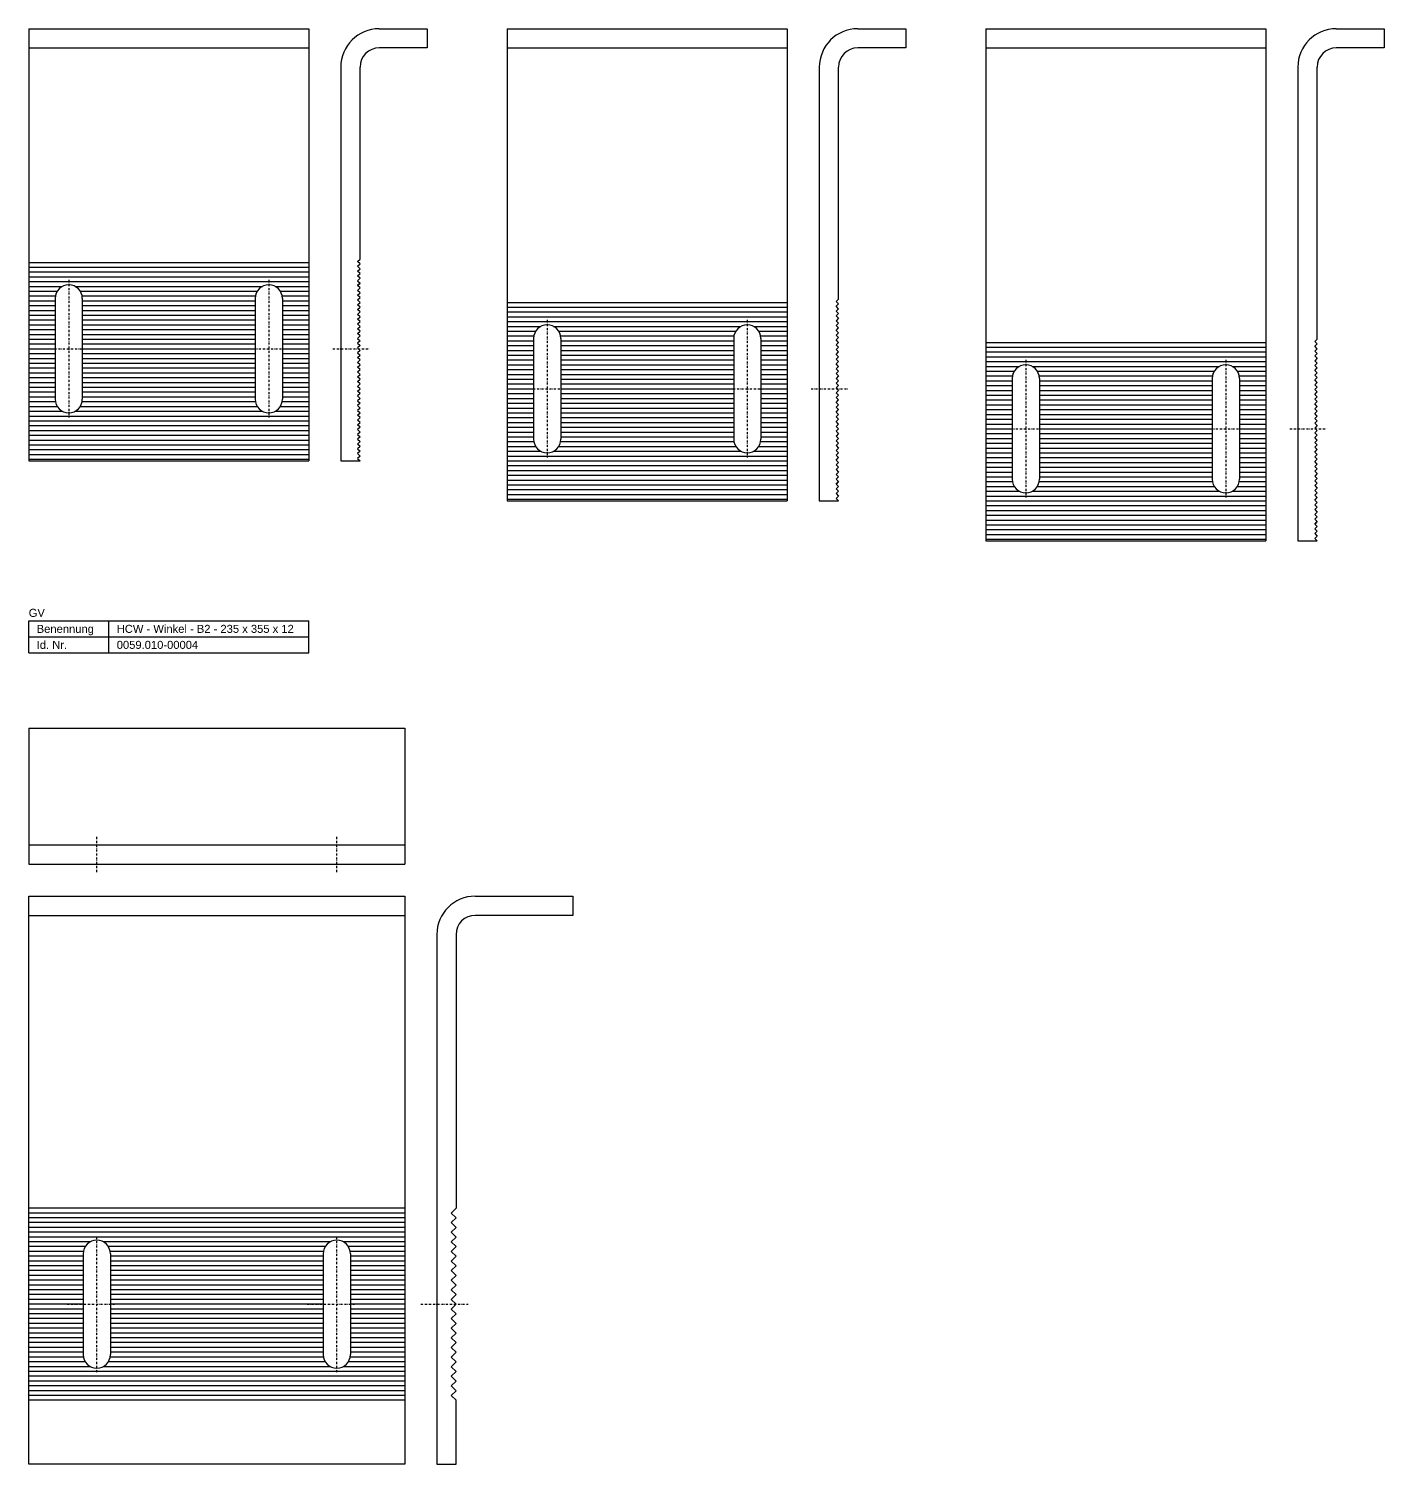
# Model space of a CAD drawing. Header units: millimetres. Extents: x 3 to 850, y -1232 to 271.
# Drawn here: x 3 to 850, y -1232 to -335 of the extents above; entities that cross this region are included whole.
import ezdxf

# ---------------------------------------------------------------- set-up
doc = ezdxf.new("R2010")
doc.units = ezdxf.units.MM
doc.header["$LTSCALE"] = 5
doc.linetypes.add('STRICHPUNKT2', pattern=[0.5, 0.25, -0.125, 0, -0.125])
doc.layers.add('HALFEN', color=2, linetype='CONTINUOUS')
doc.styles.add('ARIAL50', font='ARIAL.TTF', dxfattribs={"height": 5})

msp = doc.modelspace()

# ---------------------------------------------------------------- linework, layer by layer
at = {"layer": 'HALFEN'}
for p, q in [((3.38, -334.8), (178.38, -334.8)), ((3.38, -334.8), (3.38, -604.8)), ((178.38, -334.8), (178.38, -604.8)), ((222.38, -334.8), (252.38, -334.8)), ((252.38, -334.8), (252.38, -346.8)), ((302.38, -334.8), (477.38, -334.8)), ((302.38, -334.8), (302.38, -629.8)), ((477.38, -334.8), (477.38, -629.8)), ((521.38, -334.8), (551.38, -334.8)), ((551.38, -334.8), (551.38, -346.8)), ((601.38, -334.8), (776.38, -334.8)), ((601.38, -334.8), (601.38, -654.8)), ((776.38, -334.8), (776.38, -654.8)), ((820.38, -334.8), (850.38, -334.8)), ((850.38, -334.8), (850.38, -346.8)), ((3.38, -346.8), (178.38, -346.8)), ((252.38, -346.8), (222.38, -346.8)), ((302.38, -346.8), (477.38, -346.8)), ((551.38, -346.8), (521.38, -346.8)), ((601.38, -346.8), (776.38, -346.8)), ((850.38, -346.8), (820.38, -346.8)), ((198.38, -358.8), (198.38, -604.8)), ((210.38, -478.76), (210.38, -358.8)), ((497.38, -358.8), (497.38, -629.8)), ((509.38, -503.76), (509.38, -358.8)), ((796.38, -358.8), (796.38, -654.8)), ((808.38, -528.76), (808.38, -358.8)), ((208.88, -480.26), (210.38, -478.76)), ((210.38, -481.76), (208.88, -480.26)), ((208.88, -483.26), (210.38, -481.76)), ((210.38, -484.76), (208.88, -483.26)), ((208.88, -486.26), (210.38, -484.76)), ((210.38, -487.76), (208.88, -486.26)), ((208.88, -489.26), (210.38, -487.76)), ((210.38, -490.76), (208.88, -489.26)), ((210.38, -490.76), (208.88, -492.26)), ((208.88, -492.26), (210.38, -493.8)), ((208.88, -495.3), (210.38, -493.8)), ((210.38, -493.8), (208.88, -495.26)), ((210.38, -496.8), (208.88, -495.3)), ((208.88, -498.3), (210.38, -496.8)), ((210.38, -499.8), (208.88, -498.3)), ((208.88, -501.3), (210.38, -499.8)), ((210.38, -502.8), (208.88, -501.3)), ((19.88, -503.3), (19.88, -566.3)), ((36.88, -503.3), (36.88, -566.3)), ((144.88, -503.3), (144.88, -566.3)), ((161.88, -503.3), (161.88, -566.3)), ((208.88, -504.3), (210.38, -502.8)), ((210.38, -505.8), (208.88, -504.3)), ((208.88, -507.3), (210.38, -505.8)), ((210.38, -508.8), (208.88, -507.3)), ((208.88, -510.3), (210.38, -508.8)), ((210.38, -511.8), (208.88, -510.3)), ((507.88, -505.26), (509.38, -503.76)), ((509.38, -506.76), (507.88, -505.26)), ((507.88, -508.26), (509.38, -506.76)), ((509.38, -509.76), (507.88, -508.26)), ((507.88, -511.26), (509.38, -509.76)), ((509.38, -512.76), (507.88, -511.26)), ((208.88, -513.3), (210.38, -511.8)), ((210.38, -514.8), (208.88, -513.3)), ((208.88, -516.3), (210.38, -514.8)), ((210.38, -517.8), (208.88, -516.3)), ((208.88, -519.3), (210.38, -517.8)), ((210.38, -520.8), (208.88, -519.3)), ((507.88, -514.26), (509.38, -512.76)), ((509.38, -515.76), (507.88, -514.26)), ((509.38, -515.76), (507.88, -517.26)), ((507.88, -517.26), (509.38, -518.8)), ((507.88, -520.3), (509.38, -518.8)), ((509.38, -518.8), (507.88, -520.26)), ((208.88, -522.3), (210.38, -520.8)), ((210.38, -523.8), (208.88, -522.3)), ((208.88, -525.3), (210.38, -523.8)), ((210.38, -526.8), (208.88, -525.3)), ((210.38, -526.8), (208.88, -528.3)), ((208.88, -528.3), (210.38, -529.84)), ((318.88, -528.3), (318.88, -591.3)), ((335.88, -528.3), (335.88, -591.3)), ((443.88, -528.3), (443.88, -591.3)), ((460.88, -528.3), (460.88, -591.3)), ((509.38, -521.8), (507.88, -520.3)), ((507.88, -523.3), (509.38, -521.8)), ((509.38, -524.8), (507.88, -523.3)), ((507.88, -526.3), (509.38, -524.8)), ((509.38, -527.8), (507.88, -526.3)), ((507.88, -529.3), (509.38, -527.8)), ((806.88, -530.26), (808.38, -528.76)), ((210.38, -529.84), (208.88, -531.3)), ((208.88, -531.3), (210.38, -532.8)), ((210.38, -532.8), (208.88, -534.3)), ((208.88, -534.3), (210.38, -535.8)), ((210.38, -535.8), (208.88, -537.3)), ((208.88, -537.3), (210.38, -538.8)), ((509.38, -530.8), (507.88, -529.3)), ((507.88, -532.3), (509.38, -530.8)), ((509.38, -533.8), (507.88, -532.3)), ((507.88, -535.3), (509.38, -533.8)), ((509.38, -536.8), (507.88, -535.3)), ((507.88, -538.3), (509.38, -536.8)), ((808.38, -531.76), (806.88, -530.26)), ((806.88, -533.26), (808.38, -531.76)), ((808.38, -534.76), (806.88, -533.26)), ((806.88, -536.26), (808.38, -534.76)), ((808.38, -537.76), (806.88, -536.26)), ((806.88, -539.26), (808.38, -537.76)), ((208.88, -540.3), (210.38, -538.8)), ((210.38, -541.8), (208.88, -540.3)), ((208.88, -543.3), (210.38, -541.8)), ((210.38, -544.8), (208.88, -543.3)), ((208.88, -546.3), (210.38, -544.8)), ((210.38, -547.8), (208.88, -546.3)), ((509.38, -539.8), (507.88, -538.3)), ((507.88, -541.3), (509.38, -539.8)), ((509.38, -542.8), (507.88, -541.3)), ((507.88, -544.3), (509.38, -542.8)), ((509.38, -545.8), (507.88, -544.3)), ((507.88, -547.3), (509.38, -545.8)), ((808.38, -540.76), (806.88, -539.26)), ((808.38, -540.76), (806.88, -542.26)), ((806.88, -542.26), (808.38, -543.8)), ((806.88, -545.3), (808.38, -543.8)), ((808.38, -543.8), (806.88, -545.26)), ((808.38, -546.8), (806.88, -545.3)), ((806.88, -548.3), (808.38, -546.8)), ((208.88, -549.3), (210.38, -547.8)), ((210.38, -550.8), (208.88, -549.3)), ((208.88, -552.3), (210.38, -550.8)), ((210.38, -553.8), (208.88, -552.3)), ((208.88, -555.3), (210.38, -553.8)), ((210.38, -556.8), (208.88, -555.3)), ((509.38, -548.8), (507.88, -547.3)), ((507.88, -550.3), (509.38, -548.8)), ((509.38, -551.8), (507.88, -550.3)), ((509.38, -551.8), (507.88, -553.3)), ((507.88, -553.3), (509.38, -554.84)), ((509.38, -554.84), (507.88, -556.3)), ((617.88, -553.3), (617.88, -616.3)), ((634.88, -553.3), (634.88, -616.3)), ((742.88, -553.3), (742.88, -616.3)), ((759.88, -553.3), (759.88, -616.3)), ((808.38, -549.8), (806.88, -548.3)), ((806.88, -551.3), (808.38, -549.8)), ((808.38, -552.8), (806.88, -551.3)), ((806.88, -554.3), (808.38, -552.8)), ((808.38, -555.8), (806.88, -554.3)), ((806.88, -557.3), (808.38, -555.8)), ((208.88, -558.3), (210.38, -556.8)), ((210.38, -559.8), (208.88, -558.3)), ((208.88, -561.3), (210.38, -559.8)), ((210.38, -562.8), (208.88, -561.3)), ((210.38, -562.8), (208.88, -564.3)), ((208.88, -564.3), (210.38, -565.84)), ((507.88, -556.3), (509.38, -557.8)), ((509.38, -557.8), (507.88, -559.3)), ((507.88, -559.3), (509.38, -560.8)), ((509.38, -560.8), (507.88, -562.3)), ((507.88, -562.3), (509.38, -563.8)), ((507.88, -565.3), (509.38, -563.8)), ((808.38, -558.8), (806.88, -557.3)), ((806.88, -560.3), (808.38, -558.8)), ((808.38, -561.8), (806.88, -560.3)), ((806.88, -563.3), (808.38, -561.8)), ((808.38, -564.8), (806.88, -563.3)), ((806.88, -566.3), (808.38, -564.8)), ((210.38, -565.84), (208.88, -567.3)), ((208.88, -567.3), (210.38, -568.8)), ((210.38, -568.8), (208.88, -570.3)), ((208.88, -570.3), (210.38, -571.8)), ((210.38, -571.8), (208.88, -573.3)), ((208.88, -573.3), (210.38, -574.8)), ((509.38, -566.8), (507.88, -565.3)), ((507.88, -568.3), (509.38, -566.8)), ((509.38, -569.8), (507.88, -568.3)), ((507.88, -571.3), (509.38, -569.8)), ((509.38, -572.8), (507.88, -571.3)), ((507.88, -574.3), (509.38, -572.8)), ((808.38, -567.8), (806.88, -566.3)), ((806.88, -569.3), (808.38, -567.8)), ((808.38, -570.8), (806.88, -569.3)), ((806.88, -572.3), (808.38, -570.8)), ((808.38, -573.8), (806.88, -572.3)), ((806.88, -575.3), (808.38, -573.8)), ((208.88, -576.3), (210.38, -574.8)), ((210.38, -577.8), (208.88, -576.3)), ((208.88, -579.3), (210.38, -577.8)), ((210.38, -580.8), (208.88, -579.3)), ((208.88, -582.3), (210.38, -580.8)), ((210.38, -583.8), (208.88, -582.3)), ((509.38, -575.8), (507.88, -574.3)), ((507.88, -577.3), (509.38, -575.8)), ((509.38, -578.8), (507.88, -577.3)), ((507.88, -580.3), (509.38, -578.8)), ((509.38, -581.8), (507.88, -580.3)), ((507.88, -583.3), (509.38, -581.8)), ((808.38, -576.8), (806.88, -575.3)), ((808.38, -576.8), (806.88, -578.3)), ((806.88, -578.3), (808.38, -579.84)), ((808.38, -579.84), (806.88, -581.3)), ((806.88, -581.3), (808.38, -582.8)), ((808.38, -582.8), (806.88, -584.3)), ((210.38, -583.8), (208.88, -585.3)), ((208.88, -585.3), (210.38, -586.84)), ((210.38, -586.84), (208.88, -588.3)), ((208.88, -588.3), (210.38, -589.8)), ((210.38, -589.8), (208.88, -591.3)), ((208.88, -591.3), (210.38, -592.8)), ((509.38, -584.8), (507.88, -583.3)), ((507.88, -586.3), (509.38, -584.8)), ((509.38, -587.8), (507.88, -586.3)), ((509.38, -587.8), (507.88, -589.3)), ((507.88, -589.3), (509.38, -590.84)), ((509.38, -590.84), (507.88, -592.3)), ((806.88, -584.3), (808.38, -585.8)), ((808.38, -585.8), (806.88, -587.3)), ((806.88, -587.3), (808.38, -588.8)), ((806.88, -590.3), (808.38, -588.8)), ((808.38, -591.8), (806.88, -590.3)), ((806.88, -593.3), (808.38, -591.8)), ((210.38, -592.8), (208.88, -594.3)), ((208.88, -594.3), (210.38, -592.8)), ((210.38, -595.8), (208.88, -594.3)), ((210.38, -595.8), (208.88, -597.3)), ((208.88, -597.3), (210.38, -598.84)), ((210.38, -598.84), (208.88, -600.3)), ((208.88, -600.3), (210.38, -601.8)), ((507.88, -592.3), (509.38, -593.8)), ((509.38, -593.8), (507.88, -595.3)), ((507.88, -595.3), (509.38, -596.8)), ((509.38, -596.8), (507.88, -598.3)), ((507.88, -598.3), (509.38, -599.8)), ((507.88, -601.3), (509.38, -599.8)), ((808.38, -594.8), (806.88, -593.3)), ((806.88, -596.3), (808.38, -594.8)), ((808.38, -597.8), (806.88, -596.3)), ((806.88, -599.3), (808.38, -597.8)), ((808.38, -600.8), (806.88, -599.3)), ((806.88, -602.3), (808.38, -600.8)), ((3.38, -604.8), (178.38, -604.8)), ((198.38, -604.8), (210.38, -604.8)), ((210.38, -601.8), (208.88, -603.3)), ((208.88, -603.3), (210.38, -604.8)), ((509.38, -602.8), (507.88, -601.3)), ((507.88, -604.3), (509.38, -602.8)), ((509.38, -605.8), (507.88, -604.3)), ((507.88, -607.3), (509.38, -605.8)), ((509.38, -608.8), (507.88, -607.3)), ((509.38, -608.8), (507.88, -610.3)), ((808.38, -603.8), (806.88, -602.3)), ((806.88, -605.3), (808.38, -603.8)), ((808.38, -606.8), (806.88, -605.3)), ((806.88, -608.3), (808.38, -606.8)), ((808.38, -609.8), (806.88, -608.3)), ((806.88, -611.3), (808.38, -609.8)), ((507.88, -610.3), (509.38, -611.84)), ((509.38, -611.84), (507.88, -613.3)), ((507.88, -613.3), (509.38, -614.8)), ((509.38, -614.8), (507.88, -616.3)), ((507.88, -616.3), (509.38, -617.8)), ((509.38, -617.8), (507.88, -619.3)), ((507.88, -619.3), (509.38, -617.8)), ((808.38, -612.8), (806.88, -611.3)), ((808.38, -612.8), (806.88, -614.3)), ((806.88, -614.3), (808.38, -615.84)), ((808.38, -615.84), (806.88, -617.3)), ((806.88, -617.3), (808.38, -618.8)), ((808.38, -618.8), (806.88, -620.3)), ((509.38, -620.8), (507.88, -619.3)), ((509.38, -620.8), (507.88, -622.3)), ((507.88, -622.3), (509.38, -623.84)), ((509.38, -623.84), (507.88, -625.3)), ((507.88, -625.3), (509.38, -626.8)), ((509.38, -626.8), (507.88, -628.3)), ((806.88, -620.3), (808.38, -621.8)), ((808.38, -621.8), (806.88, -623.3)), ((806.88, -623.3), (808.38, -624.8)), ((806.88, -626.3), (808.38, -624.8)), ((808.38, -627.8), (806.88, -626.3)), ((806.88, -629.3), (808.38, -627.8)), ((302.38, -629.8), (477.38, -629.8)), ((497.38, -629.8), (509.38, -629.8)), ((507.88, -628.3), (509.38, -629.8)), ((808.38, -630.8), (806.88, -629.3)), ((806.88, -632.3), (808.38, -630.8)), ((808.38, -633.8), (806.88, -632.3)), ((808.38, -633.8), (806.88, -635.3)), ((806.88, -635.3), (808.38, -636.84)), ((808.38, -636.84), (806.88, -638.3)), ((806.88, -638.3), (808.38, -639.8)), ((808.38, -639.8), (806.88, -641.3)), ((806.88, -641.3), (808.38, -642.8)), ((808.38, -642.8), (806.88, -644.3)), ((806.88, -644.3), (808.38, -642.8)), ((808.38, -645.8), (806.88, -644.3)), ((808.38, -645.8), (806.88, -647.3)), ((601.38, -654.8), (776.38, -654.8)), ((796.38, -654.8), (808.38, -654.8)), ((806.88, -647.3), (808.38, -648.84)), ((808.38, -648.84), (806.88, -650.3)), ((806.88, -650.3), (808.38, -651.8)), ((808.38, -651.8), (806.88, -653.3)), ((806.88, -653.3), (808.38, -654.8)), ((3.38, -704.8), (178.38, -704.8)), ((3.38, -724.8), (3.38, -704.8)), ((53.38, -724.8), (53.38, -704.8)), ((178.38, -724.8), (178.38, -704.8)), ((3.38, -714.8), (178.38, -714.8)), ((3.38, -724.8), (178.38, -724.8)), ((3.38, -771.82), (238.38, -771.82)), ((3.38, -771.82), (3.38, -856.82)), ((238.38, -771.82), (238.38, -856.82)), ((3.38, -844.82), (238.38, -844.82)), ((3.38, -856.82), (238.38, -856.82)), ((3.38, -1231.82), (3.38, -876.82)), ((3.38, -876.82), (238.38, -876.82)), ((238.38, -876.82), (238.38, -1231.82)), ((282.38, -876.82), (343.38, -876.82)), ((343.38, -876.82), (343.38, -888.82)), ((3.38, -888.82), (238.38, -888.82)), ((343.38, -888.82), (282.38, -888.82)), ((258.38, -900.82), (258.38, -1231.82)), ((270.38, -900.82), (270.38, -1071.82)), ((270.38, -1071.82), (267.38, -1074.82)), ((267.38, -1074.82), (270.38, -1077.82)), ((270.38, -1077.82), (267.38, -1080.82)), ((267.38, -1080.82), (270.38, -1083.82)), ((270.38, -1083.82), (267.38, -1086.82)), ((267.38, -1086.82), (270.38, -1089.82)), ((270.38, -1089.82), (267.38, -1092.82)), ((267.38, -1092.82), (270.38, -1095.82)), ((37.38, -1100.32), (37.38, -1163.32)), ((54.38, -1100.32), (54.38, -1163.32)), ((187.38, -1100.32), (187.38, -1163.32)), ((204.38, -1100.32), (204.38, -1163.32)), ((270.38, -1095.82), (267.38, -1098.82)), ((267.38, -1098.82), (270.38, -1101.82)), ((270.38, -1101.82), (267.38, -1104.82)), ((267.38, -1104.82), (270.38, -1107.82)), ((270.38, -1107.82), (267.38, -1110.82)), ((267.38, -1110.82), (270.38, -1113.82)), ((270.38, -1113.82), (267.38, -1116.82)), ((267.38, -1116.82), (270.38, -1119.82)), ((270.38, -1119.82), (267.38, -1122.82)), ((267.38, -1122.82), (270.38, -1125.82)), ((270.38, -1125.82), (267.38, -1128.82)), ((267.38, -1128.82), (270.38, -1131.82)), ((270.38, -1131.82), (267.38, -1134.82)), ((267.38, -1134.82), (270.38, -1137.82)), ((270.38, -1137.82), (267.38, -1140.82)), ((267.38, -1140.82), (270.38, -1143.82)), ((270.38, -1143.82), (267.38, -1146.82)), ((267.38, -1146.82), (270.38, -1149.82)), ((270.38, -1149.82), (267.38, -1152.82)), ((267.38, -1152.82), (270.38, -1155.82)), ((270.38, -1155.82), (267.38, -1158.82)), ((267.38, -1158.82), (270.38, -1161.82)), ((270.38, -1161.82), (267.38, -1164.82)), ((267.38, -1164.82), (270.38, -1167.82)), ((270.38, -1167.82), (267.38, -1170.82)), ((267.38, -1170.82), (270.38, -1173.82)), ((270.38, -1173.82), (267.38, -1176.82)), ((267.38, -1176.82), (270.38, -1179.82)), ((270.38, -1179.82), (267.38, -1182.82)), ((267.38, -1182.82), (270.38, -1185.82)), ((270.38, -1185.82), (267.38, -1188.82)), ((267.38, -1188.82), (270.38, -1191.82)), ((270.38, -1231.82), (270.38, -1191.82)), ((238.38, -1231.82), (3.38, -1231.82)), ((258.38, -1231.82), (270.38, -1231.82))]:
    msp.add_line(p, q, dxfattribs=at)
at = {"layer": 'HALFEN', "color": 1}
for p, q in [((3.38, -480.8), (178.38, -480.8)), ((3.38, -483.8), (178.38, -483.8)), ((3.38, -486.8), (178.38, -486.8)), ((3.38, -489.8), (178.38, -489.8)), ((3.38, -492.8), (178.38, -492.8)), ((3.38, -495.8), (24.38, -495.8)), ((3.38, -498.8), (21.17, -498.8)), ((3.38, -501.8), (20.01, -501.8)), ((32.38, -495.8), (149.38, -495.8)), ((35.59, -498.8), (146.17, -498.8)), ((36.75, -501.8), (145.01, -501.8)), ((157.38, -495.8), (178.38, -495.8)), ((160.59, -498.8), (178.38, -498.8)), ((161.75, -501.8), (178.38, -501.8)), ((3.38, -504.8), (19.88, -504.8)), ((3.38, -507.8), (19.88, -507.8)), ((3.38, -510.8), (19.88, -510.8)), ((36.88, -504.8), (144.88, -504.8)), ((36.88, -507.8), (144.88, -507.8)), ((36.88, -510.8), (144.88, -510.8)), ((161.88, -504.8), (178.38, -504.8)), ((161.88, -507.8), (178.38, -507.8)), ((161.88, -510.8), (178.38, -510.8)), ((302.38, -505.8), (477.38, -505.8)), ((302.38, -508.8), (477.38, -508.8)), ((3.38, -513.8), (19.88, -513.8)), ((3.38, -516.8), (19.88, -516.8)), ((3.38, -519.8), (19.88, -519.8)), ((36.88, -513.8), (144.88, -513.8)), ((36.88, -516.8), (144.88, -516.8)), ((36.88, -519.8), (144.88, -519.8)), ((161.88, -513.8), (178.38, -513.8)), ((161.88, -516.8), (178.38, -516.8)), ((161.88, -519.8), (178.38, -519.8)), ((302.38, -511.8), (477.38, -511.8)), ((302.38, -514.8), (477.38, -514.8)), ((302.38, -517.8), (477.38, -517.8)), ((3.38, -522.8), (19.88, -522.8)), ((3.38, -525.8), (19.88, -525.8)), ((3.38, -528.8), (19.88, -528.8)), ((36.88, -522.8), (144.88, -522.8)), ((36.88, -525.8), (144.88, -525.8)), ((36.88, -528.8), (144.88, -528.8)), ((161.88, -522.8), (178.38, -522.8)), ((161.88, -525.8), (178.38, -525.8)), ((161.88, -528.8), (178.38, -528.8)), ((302.38, -520.8), (323.38, -520.8)), ((302.38, -523.8), (320.17, -523.8)), ((302.38, -526.8), (319.01, -526.8)), ((331.38, -520.8), (448.38, -520.8)), ((334.59, -523.8), (445.17, -523.8)), ((335.75, -526.8), (444.01, -526.8)), ((456.38, -520.8), (477.38, -520.8)), ((459.59, -523.8), (477.38, -523.8)), ((460.75, -526.8), (477.38, -526.8)), ((3.38, -531.8), (19.88, -531.8)), ((3.38, -534.8), (19.88, -534.8)), ((3.38, -537.8), (19.88, -537.8)), ((36.88, -531.8), (144.88, -531.8)), ((36.88, -534.8), (144.88, -534.8)), ((36.88, -537.8), (144.88, -537.8)), ((161.88, -531.8), (178.38, -531.8)), ((161.88, -534.8), (178.38, -534.8)), ((161.88, -537.8), (178.38, -537.8)), ((302.38, -529.8), (318.88, -529.8)), ((302.38, -532.8), (318.88, -532.8)), ((302.38, -535.8), (318.88, -535.8)), ((335.88, -529.8), (443.88, -529.8)), ((335.88, -532.8), (443.88, -532.8)), ((335.88, -535.8), (443.88, -535.8)), ((460.88, -529.8), (477.38, -529.8)), ((460.88, -532.8), (477.38, -532.8)), ((460.88, -535.8), (477.38, -535.8)), ((601.38, -530.8), (776.38, -530.8)), ((601.38, -533.8), (776.38, -533.8)), ((601.38, -536.8), (776.38, -536.8)), ((3.38, -540.8), (19.88, -540.8)), ((3.38, -543.8), (19.88, -543.8)), ((3.38, -546.8), (19.88, -546.8)), ((36.88, -540.8), (144.88, -540.8)), ((36.88, -543.8), (144.88, -543.8)), ((36.88, -546.8), (144.88, -546.8)), ((161.88, -540.8), (178.38, -540.8)), ((161.88, -543.8), (178.38, -543.8)), ((161.88, -546.8), (178.38, -546.8)), ((302.38, -538.8), (318.88, -538.8)), ((302.38, -541.8), (318.88, -541.8)), ((302.38, -544.8), (318.88, -544.8)), ((335.88, -538.8), (443.88, -538.8)), ((335.88, -541.8), (443.88, -541.8)), ((335.88, -544.8), (443.88, -544.8)), ((460.88, -538.8), (477.38, -538.8)), ((460.88, -541.8), (477.38, -541.8)), ((460.88, -544.8), (477.38, -544.8)), ((601.38, -539.8), (776.38, -539.8)), ((601.38, -542.8), (776.38, -542.8)), ((601.38, -545.8), (622.38, -545.8)), ((630.38, -545.8), (747.38, -545.8)), ((755.38, -545.8), (776.38, -545.8)), ((3.38, -549.8), (19.88, -549.8)), ((3.38, -552.8), (19.88, -552.8)), ((3.38, -555.8), (19.88, -555.8)), ((36.88, -549.8), (144.88, -549.8)), ((36.88, -552.8), (144.88, -552.8)), ((36.88, -555.8), (144.88, -555.8)), ((161.88, -549.8), (178.38, -549.8)), ((161.88, -552.8), (178.38, -552.8)), ((161.88, -555.8), (178.38, -555.8)), ((302.38, -547.8), (318.88, -547.8)), ((302.38, -550.8), (318.88, -550.8)), ((302.38, -553.8), (318.88, -553.8)), ((335.88, -547.8), (443.88, -547.8)), ((335.88, -550.8), (443.88, -550.8)), ((335.88, -553.8), (443.88, -553.8)), ((460.88, -547.8), (477.38, -547.8)), ((460.88, -550.8), (477.38, -550.8)), ((460.88, -553.8), (477.38, -553.8)), ((601.38, -548.8), (619.17, -548.8)), ((601.38, -551.8), (618.01, -551.8)), ((601.38, -554.8), (617.88, -554.8)), ((633.59, -548.8), (744.17, -548.8)), ((634.75, -551.8), (743.01, -551.8)), ((634.88, -554.8), (742.88, -554.8)), ((758.59, -548.8), (776.38, -548.8)), ((759.75, -551.8), (776.38, -551.8)), ((759.88, -554.8), (776.38, -554.8)), ((3.38, -558.8), (19.88, -558.8)), ((3.38, -561.8), (19.88, -561.8)), ((3.38, -564.8), (19.88, -564.8)), ((36.88, -558.8), (144.88, -558.8)), ((36.88, -561.8), (144.88, -561.8)), ((36.88, -564.8), (144.88, -564.8)), ((161.88, -558.8), (178.38, -558.8)), ((161.88, -561.8), (178.38, -561.8)), ((161.88, -564.8), (178.38, -564.8)), ((302.38, -556.8), (318.88, -556.8)), ((302.38, -559.8), (318.88, -559.8)), ((302.38, -562.8), (318.88, -562.8)), ((335.88, -556.8), (443.88, -556.8)), ((335.88, -559.8), (443.88, -559.8)), ((335.88, -562.8), (443.88, -562.8)), ((460.88, -556.8), (477.38, -556.8)), ((460.88, -559.8), (477.38, -559.8)), ((460.88, -562.8), (477.38, -562.8)), ((601.38, -557.8), (617.88, -557.8)), ((601.38, -560.8), (617.88, -560.8)), ((601.38, -563.8), (617.88, -563.8)), ((634.88, -557.8), (742.88, -557.8)), ((634.88, -560.8), (742.88, -560.8)), ((634.88, -563.8), (742.88, -563.8)), ((759.88, -557.8), (776.38, -557.8)), ((759.88, -560.8), (776.38, -560.8)), ((759.88, -563.8), (776.38, -563.8)), ((3.38, -567.8), (20.01, -567.8)), ((3.38, -570.8), (21.17, -570.8)), ((3.38, -573.8), (24.38, -573.8)), ((32.38, -573.8), (149.38, -573.8)), ((35.59, -570.8), (146.17, -570.8)), ((36.75, -567.8), (145.01, -567.8)), ((157.38, -573.8), (178.38, -573.8)), ((160.59, -570.8), (178.38, -570.8)), ((161.75, -567.8), (178.38, -567.8)), ((302.38, -565.8), (318.88, -565.8)), ((302.38, -568.8), (318.88, -568.8)), ((302.38, -571.8), (318.88, -571.8)), ((335.88, -565.8), (443.88, -565.8)), ((335.88, -568.8), (443.88, -568.8)), ((335.88, -571.8), (443.88, -571.8)), ((460.88, -565.8), (477.38, -565.8)), ((460.88, -568.8), (477.38, -568.8)), ((460.88, -571.8), (477.38, -571.8)), ((601.38, -566.8), (617.88, -566.8)), ((601.38, -569.8), (617.88, -569.8)), ((601.38, -572.8), (617.88, -572.8)), ((634.88, -566.8), (742.88, -566.8)), ((634.88, -569.8), (742.88, -569.8)), ((634.88, -572.8), (742.88, -572.8)), ((759.88, -566.8), (776.38, -566.8)), ((759.88, -569.8), (776.38, -569.8)), ((759.88, -572.8), (776.38, -572.8)), ((3.38, -576.8), (178.38, -576.8)), ((3.38, -579.8), (178.38, -579.8)), ((3.38, -582.8), (178.38, -582.8)), ((302.38, -574.8), (318.88, -574.8)), ((302.38, -577.8), (318.88, -577.8)), ((302.38, -580.8), (318.88, -580.8)), ((335.88, -574.8), (443.88, -574.8)), ((335.88, -577.8), (443.88, -577.8)), ((335.88, -580.8), (443.88, -580.8)), ((460.88, -574.8), (477.38, -574.8)), ((460.88, -577.8), (477.38, -577.8)), ((460.88, -580.8), (477.38, -580.8)), ((601.38, -575.8), (617.88, -575.8)), ((601.38, -578.8), (617.88, -578.8)), ((601.38, -581.8), (617.88, -581.8)), ((634.88, -575.8), (742.88, -575.8)), ((634.88, -578.8), (742.88, -578.8)), ((634.88, -581.8), (742.88, -581.8)), ((759.88, -575.8), (776.38, -575.8)), ((759.88, -578.8), (776.38, -578.8)), ((759.88, -581.8), (776.38, -581.8)), ((3.38, -585.8), (178.38, -585.8)), ((3.38, -588.8), (178.38, -588.8)), ((3.38, -591.8), (178.38, -591.8)), ((302.38, -583.8), (318.88, -583.8)), ((302.38, -586.8), (318.88, -586.8)), ((302.38, -589.8), (318.88, -589.8)), ((335.88, -583.8), (443.88, -583.8)), ((335.88, -586.8), (443.88, -586.8)), ((335.88, -589.8), (443.88, -589.8)), ((460.88, -583.8), (477.38, -583.8)), ((460.88, -586.8), (477.38, -586.8)), ((460.88, -589.8), (477.38, -589.8)), ((601.38, -584.8), (617.88, -584.8)), ((601.38, -587.8), (617.88, -587.8)), ((601.38, -590.8), (617.88, -590.8)), ((634.88, -584.8), (742.88, -584.8)), ((634.88, -587.8), (742.88, -587.8)), ((634.88, -590.8), (742.88, -590.8)), ((759.88, -584.8), (776.38, -584.8)), ((759.88, -587.8), (776.38, -587.8)), ((759.88, -590.8), (776.38, -590.8)), ((3.38, -594.8), (178.38, -594.8)), ((3.38, -597.8), (178.38, -597.8)), ((3.38, -600.8), (178.38, -600.8)), ((302.38, -592.8), (319.01, -592.8)), ((302.38, -595.8), (320.17, -595.8)), ((302.38, -598.8), (323.38, -598.8)), ((331.38, -598.8), (448.38, -598.8)), ((334.59, -595.8), (445.17, -595.8)), ((335.75, -592.8), (444.01, -592.8)), ((456.38, -598.8), (477.38, -598.8)), ((459.59, -595.8), (477.38, -595.8)), ((460.75, -592.8), (477.38, -592.8)), ((601.38, -593.8), (617.88, -593.8)), ((601.38, -596.8), (617.88, -596.8)), ((601.38, -599.8), (617.88, -599.8)), ((634.88, -593.8), (742.88, -593.8)), ((634.88, -596.8), (742.88, -596.8)), ((634.88, -599.8), (742.88, -599.8)), ((759.88, -593.8), (776.38, -593.8)), ((759.88, -596.8), (776.38, -596.8)), ((759.88, -599.8), (776.38, -599.8)), ((3.38, -603.8), (178.38, -603.8)), ((302.38, -601.8), (477.38, -601.8)), ((302.38, -604.8), (477.38, -604.8)), ((302.38, -607.8), (477.38, -607.8)), ((601.38, -602.8), (617.88, -602.8)), ((601.38, -605.8), (617.88, -605.8)), ((601.38, -608.8), (617.88, -608.8)), ((634.88, -602.8), (742.88, -602.8)), ((634.88, -605.8), (742.88, -605.8)), ((634.88, -608.8), (742.88, -608.8)), ((759.88, -602.8), (776.38, -602.8)), ((759.88, -605.8), (776.38, -605.8)), ((759.88, -608.8), (776.38, -608.8)), ((302.38, -610.8), (477.38, -610.8)), ((302.38, -613.8), (477.38, -613.8)), ((302.38, -616.8), (477.38, -616.8)), ((601.38, -611.8), (617.88, -611.8)), ((601.38, -614.8), (617.88, -614.8)), ((601.38, -617.8), (618.01, -617.8)), ((634.75, -617.8), (743.01, -617.8)), ((634.88, -611.8), (742.88, -611.8)), ((634.88, -614.8), (742.88, -614.8)), ((759.75, -617.8), (776.38, -617.8)), ((759.88, -611.8), (776.38, -611.8)), ((759.88, -614.8), (776.38, -614.8)), ((302.38, -619.8), (477.38, -619.8)), ((302.38, -622.8), (477.38, -622.8)), ((302.38, -625.8), (477.38, -625.8)), ((601.38, -620.8), (619.17, -620.8)), ((601.38, -623.8), (622.38, -623.8)), ((601.38, -626.8), (776.38, -626.8)), ((630.38, -623.8), (747.38, -623.8)), ((633.59, -620.8), (744.17, -620.8)), ((755.38, -623.8), (776.38, -623.8)), ((758.59, -620.8), (776.38, -620.8)), ((302.38, -628.8), (477.38, -628.8)), ((601.38, -629.8), (776.38, -629.8)), ((601.38, -632.8), (776.38, -632.8)), ((601.38, -635.8), (776.38, -635.8)), ((601.38, -638.8), (776.38, -638.8)), ((601.38, -641.8), (776.38, -641.8)), ((601.38, -644.8), (776.38, -644.8)), ((601.38, -647.8), (776.38, -647.8)), ((601.38, -650.8), (776.38, -650.8)), ((601.38, -653.8), (776.38, -653.8)), ((238.38, -1071.82), (3.38, -1071.82)), ((238.38, -1074.82), (3.38, -1074.82)), ((238.38, -1077.82), (3.38, -1077.82)), ((238.38, -1080.82), (3.38, -1080.82)), ((238.38, -1083.82), (3.38, -1083.82)), ((238.38, -1086.82), (3.38, -1086.82)), ((238.38, -1089.82), (3.38, -1089.82)), ((41.88, -1092.82), (3.38, -1092.82)), ((191.88, -1092.82), (49.88, -1092.82)), ((238.38, -1092.82), (199.88, -1092.82)), ((38.67, -1095.82), (3.38, -1095.82)), ((37.51, -1098.82), (3.38, -1098.82)), ((37.38, -1101.82), (3.38, -1101.82)), ((188.67, -1095.82), (53.09, -1095.82)), ((187.51, -1098.82), (54.25, -1098.82)), ((187.38, -1101.82), (54.38, -1101.82)), ((238.38, -1095.82), (203.09, -1095.82)), ((238.38, -1098.82), (204.25, -1098.82)), ((238.38, -1101.82), (204.38, -1101.82)), ((37.38, -1104.82), (3.38, -1104.82)), ((37.38, -1107.82), (3.38, -1107.82)), ((37.38, -1110.82), (3.38, -1110.82)), ((187.38, -1104.82), (54.38, -1104.82)), ((187.38, -1107.82), (54.38, -1107.82)), ((187.38, -1110.82), (54.38, -1110.82)), ((238.38, -1104.82), (204.38, -1104.82)), ((238.38, -1107.82), (204.38, -1107.82)), ((238.38, -1110.82), (204.38, -1110.82)), ((37.38, -1113.82), (3.38, -1113.82)), ((37.38, -1116.82), (3.38, -1116.82)), ((37.38, -1119.82), (3.38, -1119.82)), ((187.38, -1113.82), (54.38, -1113.82)), ((187.38, -1116.82), (54.38, -1116.82)), ((187.38, -1119.82), (54.38, -1119.82)), ((238.38, -1113.82), (204.38, -1113.82)), ((238.38, -1116.82), (204.38, -1116.82)), ((238.38, -1119.82), (204.38, -1119.82)), ((37.38, -1122.82), (3.38, -1122.82)), ((37.38, -1125.82), (3.38, -1125.82)), ((37.38, -1128.82), (3.38, -1128.82)), ((187.38, -1122.82), (54.38, -1122.82)), ((187.38, -1125.82), (54.38, -1125.82)), ((187.38, -1128.82), (54.38, -1128.82)), ((238.38, -1122.82), (204.38, -1122.82)), ((238.38, -1125.82), (204.38, -1125.82)), ((238.38, -1128.82), (204.38, -1128.82)), ((37.38, -1131.82), (3.38, -1131.82)), ((37.38, -1134.82), (3.38, -1134.82)), ((37.38, -1137.82), (3.38, -1137.82)), ((187.38, -1131.82), (54.38, -1131.82)), ((187.38, -1134.82), (54.38, -1134.82)), ((187.38, -1137.82), (54.38, -1137.82)), ((238.38, -1131.82), (204.38, -1131.82)), ((238.38, -1134.82), (204.38, -1134.82)), ((238.38, -1137.82), (204.38, -1137.82)), ((37.38, -1140.82), (3.38, -1140.82)), ((37.38, -1143.82), (3.38, -1143.82)), ((37.38, -1146.82), (3.38, -1146.82)), ((187.38, -1140.82), (54.38, -1140.82)), ((187.38, -1143.82), (54.38, -1143.82)), ((187.38, -1146.82), (54.38, -1146.82)), ((238.38, -1140.82), (204.38, -1140.82)), ((238.38, -1143.82), (204.38, -1143.82)), ((238.38, -1146.82), (204.38, -1146.82)), ((37.38, -1149.82), (3.38, -1149.82)), ((37.38, -1152.82), (3.38, -1152.82)), ((37.38, -1155.82), (3.38, -1155.82)), ((187.38, -1149.82), (54.38, -1149.82)), ((187.38, -1152.82), (54.38, -1152.82)), ((187.38, -1155.82), (54.38, -1155.82)), ((238.38, -1149.82), (204.38, -1149.82)), ((238.38, -1152.82), (204.38, -1152.82)), ((238.38, -1155.82), (204.38, -1155.82)), ((37.38, -1158.82), (3.38, -1158.82)), ((37.38, -1161.82), (3.38, -1161.82)), ((37.51, -1164.82), (3.38, -1164.82)), ((187.51, -1164.82), (54.25, -1164.82)), ((187.38, -1158.82), (54.38, -1158.82)), ((187.38, -1161.82), (54.38, -1161.82)), ((238.38, -1164.82), (204.25, -1164.82)), ((238.38, -1158.82), (204.38, -1158.82)), ((238.38, -1161.82), (204.38, -1161.82)), ((38.67, -1167.82), (3.38, -1167.82)), ((41.88, -1170.82), (3.38, -1170.82)), ((238.38, -1173.82), (3.38, -1173.82)), ((191.88, -1170.82), (49.88, -1170.82)), ((188.67, -1167.82), (53.09, -1167.82)), ((238.38, -1170.82), (199.88, -1170.82)), ((238.38, -1167.82), (203.09, -1167.82)), ((238.38, -1176.82), (3.38, -1176.82)), ((238.38, -1179.82), (3.38, -1179.82)), ((238.38, -1182.82), (3.38, -1182.82)), ((238.38, -1185.82), (3.38, -1185.82)), ((238.38, -1188.82), (3.38, -1188.82)), ((238.38, -1191.82), (3.38, -1191.82))]:
    msp.add_line(p, q, dxfattribs=at)
at = {"layer": 'HALFEN', "color": 1, "linetype": 'STRICHPUNKT2'}
for p, q in [((28.38, -491.8), (28.38, -577.8)), ((153.38, -491.8), (153.38, -577.8)), ((327.38, -516.8), (327.38, -602.8)), ((452.38, -516.8), (452.38, -602.8)), ((16.88, -534.8), (39.88, -534.8)), ((141.88, -534.8), (164.88, -534.8)), ((193.38, -534.8), (216.38, -534.8)), ((626.38, -541.8), (626.38, -627.8)), ((751.38, -541.8), (751.38, -627.8)), ((315.88, -559.8), (338.88, -559.8)), ((440.88, -559.8), (463.88, -559.8)), ((492.38, -559.8), (515.38, -559.8)), ((614.88, -584.8), (637.88, -584.8)), ((739.88, -584.8), (762.88, -584.8)), ((791.38, -584.8), (814.38, -584.8)), ((45.88, -861.82), (45.88, -839.82)), ((195.88, -861.82), (195.88, -839.82)), ((45.88, -1174.32), (45.88, -1089.32)), ((195.88, -1174.32), (195.88, -1089.32)), ((27.38, -1131.82), (56.88, -1131.82)), ((177.38, -1131.82), (206.88, -1131.82)), ((248.38, -1131.82), (277.88, -1131.82))]:
    msp.add_line(p, q, dxfattribs=at)
at = {"layer": 'HALFEN'}
for centre, radius, start, end in [((222.38, -358.8), 24, 90, 180), ((521.38, -358.8), 24, 90, 180), ((820.38, -358.8), 24, 90, 180), ((222.38, -358.8), 12, 90, 180), ((521.38, -358.8), 12, 90, 180), ((820.38, -358.8), 12, 90, 180), ((28.38, -503.3), 8.5, 0, 180), ((153.38, -503.3), 8.5, 0, 180), ((327.38, -528.3), 8.5, 0, 180), ((452.38, -528.3), 8.5, 0, 180), ((626.38, -553.3), 8.5, 0, 180), ((751.38, -553.3), 8.5, 0, 180), ((28.38, -566.3), 8.5, 180, 0), ((153.38, -566.3), 8.5, 180, 0), ((327.38, -591.3), 8.5, 180, 0), ((452.38, -591.3), 8.5, 180, 0), ((626.38, -616.3), 8.5, 180, 0), ((751.38, -616.3), 8.5, 180, 0), ((282.38, -900.82), 24, 90, 180), ((282.38, -900.82), 12, 90, 180), ((45.88, -1100.32), 8.5, 0, 180), ((195.88, -1100.32), 8.5, 0, 180), ((45.88, -1163.32), 8.5, 180, 0), ((195.88, -1163.32), 8.5, 180, 0)]:
    msp.add_arc(centre, radius, start, end, dxfattribs=at)

# ---------------------------------------------------------------- texts
at = {"layer": 'HALFEN', "style": 'ARIAL50'}
for s, p in [('GV', (3.38, -702.3)), ('Benennung', (8.38, -712.3)), ('HCW - Winkel - B2 - 235 x 355 x 12', (58.38, -712.3)), ('Id. Nr.', (8.38, -722.3)), ('0059.010-00004', (58.38, -722.3))]:
    msp.add_text(s, height=5, dxfattribs=at).set_placement(p)

doc.saveas('drawing.dxf')
